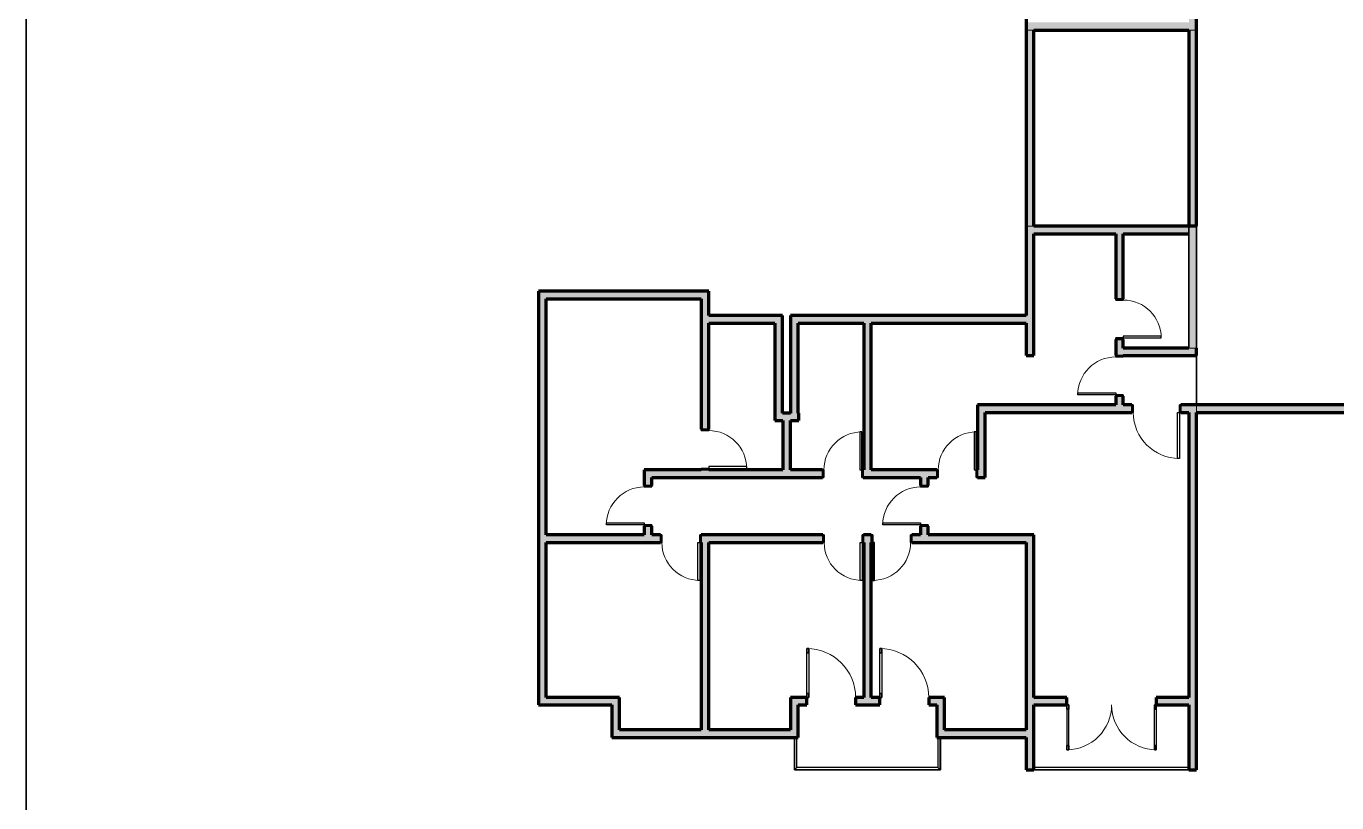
# Model space of a CAD drawing. Header units: millimetres. Extents: x -89199 to -43199, y 20435 to 81035.
# Drawn here: x -89199 to -65012, y 48529 to 62865 of the extents above; entities that cross this region are included whole.
import ezdxf

# ---------------------------------------------------------------- set-up
doc = ezdxf.new("R2010")
doc.units = ezdxf.units.MM
for name, color, linetype, lineweight in [('A-DOOR', 31, 'Continuous', 25), ('A-DOOR-FRAM', 31, 'Continuous', 35), ('A-FLOR', 192, 'Continuous', 35), ('A-FLOR-HDLN', 190, 'Continuous', 13), ('A-WALL', 113, 'Continuous', 35), ('A-WALL-PATT', 111, 'Continuous', 35), ('Corrimão', 7, 'Continuous', 25), ('Guarda-corpos', 7, 'Continuous', 25)]:
    doc.layers.add(name, color=color, linetype=linetype, lineweight=lineweight)

# ---------------------------------------------------------------- blocks, each defined once
blk = doc.blocks.new('Porta-Interna-Única-2_Painel-Madeira - 700 x 2100mm-3166822-Planta baixa paredes')
at = {"layer": 'A-DOOR'}
for p, q in [((315, -67), (350, -67)), ((315, -767), (315, -67)), ((350, -67), (350, -767)), ((350, -767), (315, -767))]:
    blk.add_line(p, q, dxfattribs=at)
at = {"layer": 'A-DOOR', "lineweight": 13}
blk.add_arc((350, -67), 700, 180, 270, dxfattribs=at)
at = {"layer": 'A-DOOR-FRAM'}
for p, q in [((-375, 73), (-350, 73)), ((-375, -67), (-375, 73)), ((-350, 73), (-350, -67)), ((350, 73), (375, 73)), ((350, -67), (350, 73)), ((375, 73), (375, -67)), ((-350, -67), (-375, -67)), ((375, -67), (350, -67))]:
    blk.add_line(p, q, dxfattribs=at)
blk = doc.blocks.new('Porta-Interna-Única-2_Painel-Madeira - 700 x 2100mm-3154936-Planta baixa paredes')
at = {"layer": 'A-DOOR'}
for p, q in [((350, 767), (315, 767)), ((315, 767), (315, 67)), ((350, 67), (350, 767)), ((315, 67), (350, 67))]:
    blk.add_line(p, q, dxfattribs=at)
at = {"layer": 'A-DOOR', "lineweight": 13}
blk.add_arc((350, 67), 700, 90, 180, dxfattribs=at)
at = {"layer": 'A-DOOR-FRAM'}
for p, q in [((-350, 67), (-375, 67)), ((-375, 67), (-375, -73)), ((-350, -73), (-350, 67)), ((350, 67), (350, -73)), ((375, 67), (350, 67)), ((375, -73), (375, 67)), ((-375, -73), (-350, -73)), ((350, -73), (375, -73))]:
    blk.add_line(p, q, dxfattribs=at)
blk = doc.blocks.new('Porta-Interna-Única-2_Painel-Madeira - 900 x 2100mm 2-3201281-Planta baixa paredes')
at = {"layer": 'A-DOOR'}
for p, q in [((390, -67), (425, -67)), ((390, -917), (390, -67)), ((425, -67), (425, -917)), ((425, -917), (390, -917))]:
    blk.add_line(p, q, dxfattribs=at)
at = {"layer": 'A-DOOR', "lineweight": 13}
blk.add_arc((425, -67), 850, 180, 270, dxfattribs=at)
at = {"layer": 'A-DOOR-FRAM'}
for p, q in [((-450, 73), (-425, 73)), ((-450, -67), (-450, 73)), ((-425, 73), (-425, -67)), ((425, 73), (450, 73)), ((425, -67), (425, 73)), ((450, 73), (450, -67)), ((-425, -67), (-450, -67)), ((450, -67), (425, -67))]:
    blk.add_line(p, q, dxfattribs=at)
blk = doc.blocks.new('Porta de entrada dupla sem revestimento - 1640 x 2100mm-3201288-Planta baixa paredes')
at = {"layer": 'A-DOOR', "lineweight": 13}
for centre, start, end in [((-825, 70), 0, 90), ((825, 70), 90, 180)]:
    blk.add_arc(centre, 825, start, end, dxfattribs=at)
at = {"layer": 'A-DOOR-FRAM'}
for p, q in [((-825, 820), (-825, 895)), ((-790, 895), (-825, 895)), ((-790, 820), (-825, 820)), ((-790, 895), (-790, 820)), ((790, 895), (825, 895)), ((790, 895), (790, 820)), ((790, 820), (825, 820)), ((825, 820), (825, 895)), ((-790, 145), (-825, 145)), ((-825, 70), (-825, 145)), ((-790, 70), (-825, 70)), ((-790, 145), (-790, 70)), ((790, 145), (825, 145)), ((790, 145), (790, 70)), ((790, 70), (825, 70)), ((825, 70), (825, 145))]:
    blk.add_line(p, q, dxfattribs=at)
at = {"layer": 'A-DOOR-FRAM', "lineweight": 25}
for p, q in [((-825, 145), (-825, 820)), ((-790, 820), (-790, 145)), ((790, 820), (790, 145)), ((825, 145), (825, 820))]:
    blk.add_line(p, q, dxfattribs=at)
blk = doc.blocks.new('Porta de entrada única com revestimento - 900 x 2100mm-3201287-Planta baixa paredes')
at = {"layer": 'A-DOOR', "lineweight": 13}
blk.add_arc((450, -70), 900, 180, 270, dxfattribs=at)
at = {"layer": 'A-DOOR-FRAM'}
for p, q in [((415, -145), (415, -70)), ((415, -70), (450, -70)), ((415, -145), (450, -145)), ((450, -70), (450, -145)), ((415, -895), (450, -895)), ((415, -970), (415, -895)), ((450, -895), (450, -970)), ((415, -970), (450, -970))]:
    blk.add_line(p, q, dxfattribs=at)
at = {"layer": 'A-DOOR-FRAM', "lineweight": 25}
for p, q in [((415, -895), (415, -145)), ((450, -145), (450, -895))]:
    blk.add_line(p, q, dxfattribs=at)
blk = doc.blocks.new('Guarda-corpo - Guarda-corpo-3201255-Planta baixa paredes')
at = {"layer": 'Corrimão'}
for p, q in [((-67785, 49183), (-70645, 49183)), ((-70645, 49138), (-67785, 49138))]:
    blk.add_line(p, q, dxfattribs=at)
blk = doc.blocks.new('Guarda-corpo - Guarda-corpo-3201263-Planta baixa paredes')
at = {"layer": 'Corrimão'}
for p, q in [((-75062, 49735), (-75062, 49138)), ((-75017, 49183), (-75017, 49735)), ((-72417, 49735), (-72417, 49183)), ((-72372, 49138), (-72372, 49735)), ((-75017, 49183), (-75062, 49138)), ((-75062, 49138), (-72372, 49138)), ((-72417, 49183), (-75017, 49183)), ((-72417, 49183), (-72372, 49138))]:
    blk.add_line(p, q, dxfattribs=at)

msp = doc.modelspace()

# ---------------------------------------------------------------- hatches: boundary and pattern name
at = {"layer": 'A-WALL-PATT'}
for points in [[(-67602, 62795), (-67602, 65045), (-67742, 65045), (-67742, 62795)], [(-70602, 62795), (-67742, 62795), (-67742, 62935), (-70742, 62935), (-70742, 62795)], [(-70602, 59175), (-70602, 62795), (-70742, 62795), (-70742, 59175)], [(-67742, 56925), (-67602, 56925), (-67602, 62795), (-67742, 62795), (-67742, 56985)], [(-67868, 59035), (-67742, 59035), (-67742, 59175), (-70742, 59175), (-70742, 59035), (-68952, 59035)], [(-70742, 56785), (-70602, 56785), (-70602, 59035), (-70742, 59035), (-70742, 57385)], [(-78765, 57835), (-76742, 57835), (-76742, 57975), (-79742, 57975), (-79742, 57835), (-78806, 57835)], [(-79742, 50335), (-79602, 50335), (-79602, 57835), (-79742, 57835), (-79742, 50735)], [(-76602, 55425), (-76602, 57975), (-76742, 57975), (-76742, 55425)], [(-76496, 57385), (-75382, 57385), (-75382, 57525), (-76602, 57525), (-76602, 57385)], [(-75382, 55725), (-75242, 55725), (-75242, 57525), (-75382, 57525), (-75382, 55795)], [(-70770, 57385), (-70742, 57385), (-70742, 57525), (-75092, 57525), (-75092, 57385), (-71080, 57385)], [(-75082, 55725), (-74952, 55725), (-74952, 57385), (-75092, 57385), (-75092, 55725)], [(-73602, 54675), (-73602, 57385), (-73742, 57385), (-73742, 54675)], [(-67742, 56785), (-67602, 56785), (-67602, 56925), (-68952, 56925), (-68952, 56785), (-68792, 56785)], [(-67602, 49135), (-67602, 55875), (-67742, 55875), (-67742, 49135)], [(-66156, 55735), (-62752, 55735), (-62752, 55875), (-67602, 55875), (-67602, 55735)], [(-74942, 55585), (-74942, 55725), (-75382, 55725), (-75382, 55585), (-74952, 55585)], [(-71642, 54535), (-71502, 54535), (-71502, 55735), (-71642, 55735), (-71642, 54675)], [(-75203, 54675), (-75092, 54675), (-75092, 55585), (-75232, 55585), (-75232, 54675)], [(-77652, 53335), (-77492, 53335), (-77492, 53475), (-79602, 53475), (-79602, 53335), (-78806, 53335)], [(-76742, 49875), (-76602, 49875), (-76602, 53475), (-76742, 53475), (-76742, 50042)], [(-75058, 53335), (-74517, 53335), (-74517, 53475), (-76602, 53475), (-76602, 53335), (-75082, 53335)], [(-70602, 49135), (-70602, 53475), (-70742, 53475), (-70742, 49135)], [(-73602, 50475), (-73602, 53335), (-73742, 53335), (-73742, 50475)], [(-78252, 50335), (-78252, 50475), (-79602, 50475), (-79602, 50335), (-78392, 50335)], [(-78252, 49735), (-78252, 50335), (-78392, 50335), (-78392, 49735)], [(-75022, 49875), (-74952, 49875), (-74952, 50335), (-75092, 50335), (-75092, 49875), (-75023, 49875)], [(-72392, 49735), (-72252, 49735), (-72252, 50335), (-72392, 50335), (-72392, 49877)], [(-78252, 49735), (-74952, 49735), (-74952, 49875), (-78252, 49875)], [(-70742, 49735), (-70742, 49875), (-72252, 49875), (-72252, 49735)]]:
    msp.add_hatch(color=256, dxfattribs=at).paths.add_polyline_path(points, flags=0)
h = msp.add_hatch(color=256, dxfattribs=at)
h.paths.add_polyline_path([(-68952, 55875), (-68952, 56035), (-69092, 56035), (-69092, 55875)], flags=0)
h.paths.add_polyline_path([(-68952, 56785), (-68952, 57085), (-69092, 57085), (-69092, 56785)], flags=0)
h.paths.add_polyline_path([(-68952, 57835), (-68952, 59035), (-69092, 59035), (-69092, 57835)], flags=0)
h = msp.add_hatch(color=256, dxfattribs=at)
h.paths.add_polyline_path([(-71106, 55735), (-68792, 55735), (-68792, 55875), (-71642, 55875), (-71642, 55735), (-71502, 55735)], flags=0)
h.paths.add_polyline_path([(-67892, 55735), (-67742, 55735), (-67742, 55875), (-67892, 55875)], flags=0)
h = msp.add_hatch(color=256, dxfattribs=at)
h.paths.add_polyline_path([(-77792, 53475), (-77652, 53475), (-77652, 53635), (-77792, 53635), (-77792, 53598)], flags=0)
h.paths.add_polyline_path([(-77792, 54385), (-77652, 54385), (-77652, 54675), (-77792, 54675), (-77792, 54535)], flags=0)
h = msp.add_hatch(color=256, dxfattribs=at)
h.paths.add_polyline_path([(-75022, 54535), (-74502, 54535), (-74502, 54675), (-77652, 54675), (-77652, 54535), (-75070, 54535)], flags=0)
h.paths.add_polyline_path([(-73752, 54535), (-72392, 54535), (-72392, 54675), (-73752, 54675)], flags=0)
h = msp.add_hatch(color=256, dxfattribs=at)
h.paths.add_polyline_path([(-72552, 53475), (-72552, 53635), (-72692, 53635), (-72692, 53475)], flags=0)
h.paths.add_polyline_path([(-72552, 54385), (-72552, 54535), (-72692, 54535), (-72692, 54385)], flags=0)
h = msp.add_hatch(color=256, dxfattribs=at)
h.paths.add_polyline_path([(-73747, 53335), (-73602, 53335), (-73602, 53475), (-73747, 53475)], flags=0)
h.paths.add_polyline_path([(-74517, 53335), (-74497, 53335), (-74497, 53475), (-74517, 53475)], flags=0)
h.paths.add_polyline_path([(-71594, 53335), (-70742, 53335), (-70742, 53475), (-72852, 53475), (-72852, 53335), (-72481, 53335)], flags=0)
h = msp.add_hatch(color=256, dxfattribs=at)
h.paths.add_polyline_path([(-75028, 50335), (-74792, 50335), (-74792, 50475), (-75092, 50475), (-75092, 50335), (-75044, 50335)], flags=0)
h.paths.add_polyline_path([(-72392, 50335), (-72252, 50335), (-72252, 50475), (-72542, 50475), (-72542, 50335), (-72481, 50335)], flags=0)
h.paths.add_polyline_path([(-73892, 50335), (-73442, 50335), (-73442, 50475), (-73892, 50475)], flags=0)
h = msp.add_hatch(color=256, dxfattribs=at)
h.paths.add_polyline_path([(-67742, 50335), (-67742, 50475), (-68342, 50475), (-68342, 50335), (-68051, 50335)], flags=0)
h.paths.add_polyline_path([(-70602, 50335), (-69992, 50335), (-69992, 50475), (-70602, 50475)], flags=0)

# ---------------------------------------------------------------- linework, layer by layer
msp.add_line((-67602, 55875), (-67559, 55875))
at = {"layer": 'A-FLOR'}
for p, q in [((-89199, 81035), (-89199, 20435)), ((-67602, 55875), (-67602, 56785)), ((-75022, 49735), (-75022, 49135)), ((-72327, 49135), (-72327, 49735)), ((-75022, 49135), (-72327, 49135)), ((-70602, 49135), (-67742, 49135))]:
    msp.add_line(p, q, dxfattribs=at)
at = {"layer": 'A-FLOR-HDLN'}
for p, q in [((-70742, 62795), (-70602, 62795)), ((-67742, 62795), (-67602, 62795)), ((-70602, 59175), (-70742, 59175)), ((-75082, 57525), (-75082, 55725)), ((-67602, 55736), (-67602, 55875)), ((-75082, 55725), (-75092, 55725))]:
    msp.add_line(p, q, dxfattribs=at)
at = {"layer": 'A-WALL', "lineweight": 70}
for p, q in [((-67602, 59175), (-67602, 65185)), ((-70742, 64445), (-70742, 57525)), ((-70602, 62795), (-67742, 62795)), ((-70602, 59175), (-70602, 62795)), ((-67742, 62795), (-67742, 59175)), ((-67602, 59175), (-70602, 59175)), ((-70602, 59035), (-69092, 59035)), ((-70602, 56785), (-70602, 59035)), ((-69092, 59035), (-69092, 57835)), ((-68952, 59035), (-67742, 59035)), ((-68952, 57835), (-68952, 59035)), ((-76602, 57975), (-79742, 57975)), ((-79742, 57975), (-79742, 50335)), ((-79602, 57835), (-76742, 57835)), ((-79602, 53475), (-79602, 57835)), ((-76742, 57835), (-76742, 55425)), ((-76602, 57525), (-76602, 57975)), ((-75242, 57525), (-76602, 57525)), ((-76602, 57385), (-75382, 57385)), ((-76602, 55425), (-76602, 57385)), ((-75382, 57385), (-75382, 55585)), ((-75242, 55725), (-75242, 57525)), ((-70742, 57525), (-75092, 57525)), ((-75092, 57525), (-75092, 55725)), ((-74952, 57385), (-73742, 57385)), ((-74952, 55725), (-74952, 57385)), ((-73742, 57385), (-73742, 54675)), ((-73602, 57385), (-70742, 57385)), ((-73602, 54675), (-73602, 57385)), ((-70742, 57385), (-70742, 56785)), ((-69092, 57085), (-69092, 56785)), ((-68952, 56925), (-68952, 57085)), ((-67742, 56925), (-68952, 56925)), ((-67602, 56785), (-67602, 56925)), ((-70742, 56785), (-70602, 56785)), ((-68952, 56785), (-67602, 56785)), ((-69092, 55875), (-71642, 55875)), ((-71642, 55875), (-71642, 54675)), ((-69092, 56035), (-69092, 55875)), ((-68952, 55875), (-68952, 56035)), ((-68792, 55875), (-68952, 55875)), ((-67602, 55875), (-67892, 55875)), ((-62462, 55875), (-67602, 55875)), ((-75092, 55725), (-75242, 55725)), ((-74942, 55725), (-74952, 55725)), ((-74942, 55585), (-74942, 55725)), ((-71502, 55735), (-68792, 55735)), ((-71502, 54535), (-71502, 55735)), ((-67892, 55735), (-67742, 55735)), ((-67742, 55735), (-67742, 50475)), ((-67602, 55735), (-62752, 55735)), ((-67602, 49135), (-67602, 55735)), ((-75382, 55585), (-75232, 55585)), ((-75232, 55585), (-75232, 54675)), ((-75092, 55585), (-74942, 55585)), ((-75092, 54675), (-75092, 55585)), ((-77792, 54675), (-77792, 54385)), ((-76742, 54675), (-77792, 54675)), ((-75232, 54675), (-76602, 54675)), ((-74502, 54675), (-75092, 54675)), ((-73742, 54675), (-73752, 54675)), ((-72392, 54675), (-73602, 54675)), ((-77652, 54385), (-77652, 54535)), ((-77652, 54535), (-74502, 54535)), ((-73752, 54535), (-72692, 54535)), ((-72692, 54535), (-72692, 54385)), ((-72552, 54535), (-72392, 54535)), ((-72552, 54385), (-72552, 54535)), ((-71642, 54535), (-71502, 54535)), ((-77792, 53475), (-79602, 53475)), ((-77792, 53635), (-77792, 53475)), ((-77652, 53475), (-77652, 53635)), ((-77492, 53475), (-77652, 53475)), ((-74497, 53475), (-76742, 53475)), ((-73602, 53475), (-73747, 53475)), ((-72692, 53475), (-72852, 53475)), ((-72692, 53635), (-72692, 53475)), ((-72552, 53475), (-72552, 53635)), ((-70602, 53475), (-72552, 53475)), ((-70602, 50475), (-70602, 53475)), ((-79602, 50475), (-79602, 53335)), ((-79602, 53335), (-77492, 53335)), ((-76742, 53335), (-76742, 49875)), ((-76602, 49875), (-76602, 53335)), ((-76602, 53335), (-74497, 53335)), ((-73747, 53335), (-73742, 53335)), ((-73742, 53335), (-73742, 50475)), ((-73602, 50475), (-73602, 53335)), ((-72852, 53335), (-70742, 53335)), ((-70742, 53335), (-70742, 49875)), ((-79742, 50335), (-78392, 50335)), ((-78252, 50475), (-79602, 50475)), ((-78392, 50335), (-78392, 49735)), ((-78252, 49875), (-78252, 50475)), ((-75092, 50475), (-75092, 49875)), ((-74792, 50475), (-75092, 50475)), ((-74952, 49735), (-74952, 50335)), ((-74952, 50335), (-74792, 50335)), ((-74792, 50335), (-74792, 50475)), ((-73742, 50475), (-73892, 50475)), ((-73892, 50475), (-73892, 50335)), ((-73892, 50335), (-73442, 50335)), ((-73442, 50475), (-73602, 50475)), ((-73442, 50335), (-73442, 50475)), ((-72252, 50475), (-72542, 50475)), ((-72542, 50475), (-72542, 50335)), ((-72542, 50335), (-72392, 50335)), ((-72392, 50335), (-72392, 49735)), ((-72252, 49875), (-72252, 50475)), ((-69992, 50475), (-70602, 50475)), ((-70602, 49135), (-70602, 50335)), ((-70602, 50335), (-69992, 50335)), ((-69992, 50335), (-69992, 50475)), ((-67742, 50475), (-68342, 50475)), ((-68342, 50475), (-68342, 50335)), ((-68342, 50335), (-67742, 50335)), ((-67742, 50335), (-67742, 49135)), ((-76742, 49875), (-78252, 49875)), ((-75092, 49875), (-76602, 49875)), ((-70742, 49875), (-72252, 49875)), ((-78392, 49735), (-74952, 49735)), ((-72392, 49735), (-70742, 49735)), ((-70742, 49735), (-70742, 49135)), ((-70742, 49135), (-70602, 49135)), ((-67742, 49135), (-67602, 49135))]:
    msp.add_line(p, q, dxfattribs=at)
at = {"layer": 'A-WALL'}
for p, q in [((-67742, 59175), (-67742, 56925)), ((-67602, 56925), (-67602, 59175))]:
    msp.add_line(p, q, dxfattribs=at)
at = {"layer": 'A-WALL', "lineweight": 13}
msp.add_line((-67742, 56925), (-67602, 56925), dxfattribs=at)

# ---------------------------------------------------------------- block references
at = {"layer": 'A-DOOR'}
for name, p, rotation in [('Porta-Interna-Única-2_Painel-Madeira - 700 x 2100mm-3154936-Planta baixa paredes', (-69019, 57460), 270.0000000000002), ('Porta-Interna-Única-2_Painel-Madeira - 700 x 2100mm-3166822-Planta baixa paredes', (-69025, 56410), 270.0000000000002), ('Porta-Interna-Única-2_Painel-Madeira - 700 x 2100mm-3154936-Planta baixa paredes', (-76669, 55050), 270), ('Porta-Interna-Única-2_Painel-Madeira - 700 x 2100mm-3166822-Planta baixa paredes', (-77725, 54010), 270), ('Porta-Interna-Única-2_Painel-Madeira - 700 x 2100mm-3166822-Planta baixa paredes', (-72625, 54010), 270), ('Porta-Interna-Única-2_Painel-Madeira - 700 x 2100mm-3154936-Planta baixa paredes', (-73227, 53402), 180), ('Porta de entrada única com revestimento - 900 x 2100mm-3201287-Planta baixa paredes', (-74342, 50405), 180), ('Porta de entrada única com revestimento - 900 x 2100mm-3201287-Planta baixa paredes', (-72992, 50405), 180), ('Porta de entrada dupla sem revestimento - 1640 x 2100mm-3201288-Planta baixa paredes', (-69167, 50405), 180)]:
    msp.add_blockref(name, p, dxfattribs=dict(at, rotation=rotation))
for name, p in [('Porta-Interna-Única-2_Painel-Madeira - 900 x 2100mm 2-3201281-Planta baixa paredes', (-68342, 55802)), ('Porta-Interna-Única-2_Painel-Madeira - 700 x 2100mm-3154936-Planta baixa paredes', (-74127, 54609)), ('Porta-Interna-Única-2_Painel-Madeira - 700 x 2100mm-3154936-Planta baixa paredes', (-72017, 54609)), ('Porta-Interna-Única-2_Painel-Madeira - 700 x 2100mm-3166822-Planta baixa paredes', (-77117, 53402)), ('Porta-Interna-Única-2_Painel-Madeira - 700 x 2100mm-3166822-Planta baixa paredes', (-74122, 53402))]:
    msp.add_blockref(name, p, dxfattribs=at)
at = {"layer": 'Guarda-corpos'}
for name in ['Guarda-corpo - Guarda-corpo-3201263-Planta baixa paredes', 'Guarda-corpo - Guarda-corpo-3201255-Planta baixa paredes']:
    msp.add_blockref(name, (43, 0), dxfattribs=at)

doc.saveas('drawing.dxf')
